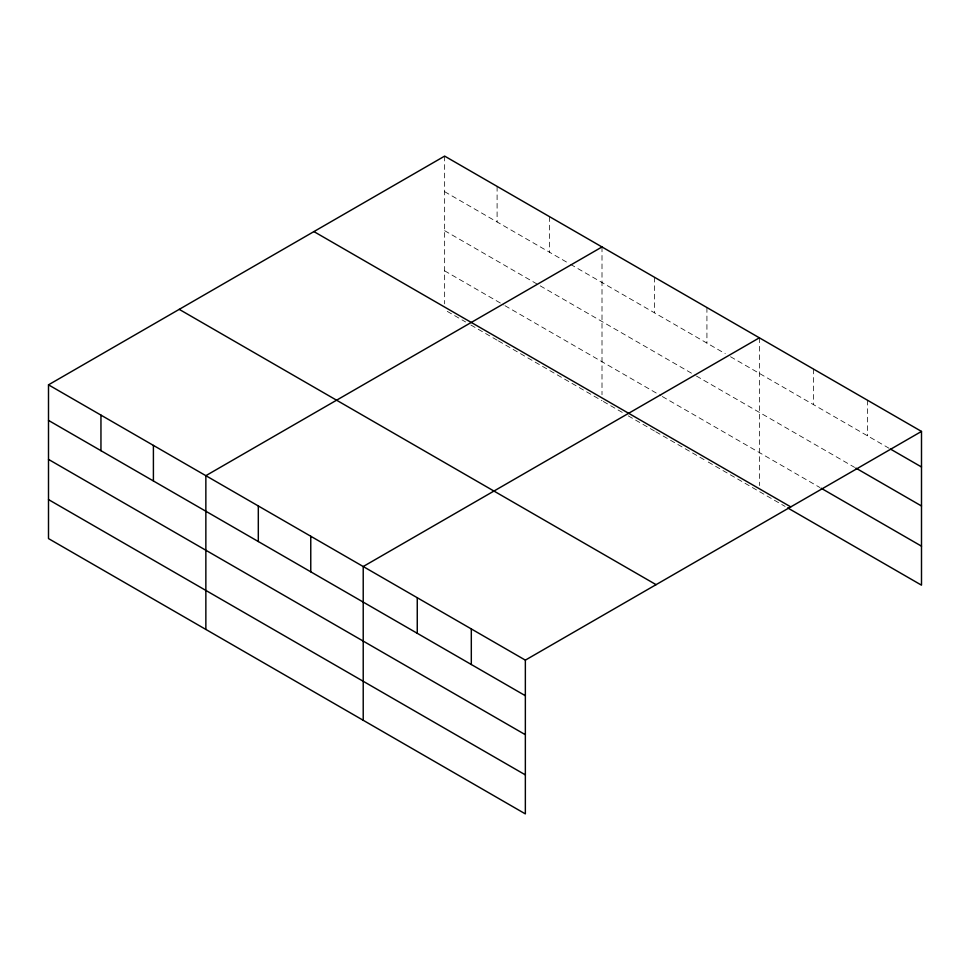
<?xml version="1.0" encoding="UTF-8"?>
<svg xmlns="http://www.w3.org/2000/svg" width="970" height="970" viewBox="0 0 970 970"><rect width="100%" height="100%" fill="white"/><g stroke="black" fill="none" stroke-linecap="round" stroke-linejoin="round"><path stroke-width="0.73" stroke-dasharray="4.85 3.64" d="M444.648 191.684L569.232 263.61M570.542 264.361L725.281 353.698M730.519 356.73L889.332 448.419M444.648 230.678L695.114 375.281M696.424 376.045L854.594 467.358M444.648 270.86L503.66 304.932M504.97 305.695L661.019 395.784M662.328 396.536L819.844 487.486M447.279 311.382L465.636 321.979M470.874 325.011L497.101 340.143M498.41 340.906L602.006 400.719M603.328 401.471L622.995 412.832M628.233 415.851L654.459 430.995M655.781 431.759L706.924 461.283M708.233 462.035L785.106 506.425M867.459 400.222L867.459 435.785M813.418 369.012L813.418 404.587M759.377 337.815L759.377 485.57M706.924 307.538L706.924 343.101M654.459 277.25L654.459 312.813M602.006 246.962L602.006 394.717M549.553 216.686L549.553 252.248M497.101 186.398L497.101 221.96M444.648 156.109L444.648 303.865"/><path stroke-width="1.45" d="M525.352 734.702L525.352 660.134L48.5 384.835L48.5 538.58L525.352 813.891L525.352 734.702L48.5 459.392M787.676 507.904L921.5 585.165L921.5 431.42L444.648 156.109L48.5 384.835M602.006 246.962L205.858 475.676L205.858 629.433M759.377 337.815L363.216 566.529L363.216 720.286M525.352 660.134L921.5 431.42M890.618 449.158L921.5 466.982M855.879 468.098L921.5 505.988M821.129 488.225L921.5 546.171M313.916 231.587L790.768 506.898M179.232 309.357L656.084 584.655M48.5 420.398L525.352 695.708M48.5 499.574L525.352 774.885M471.311 628.936L471.311 664.498M417.258 597.738L417.258 633.301M310.764 536.252L310.764 571.815M258.311 505.964L258.311 541.527M153.405 445.4L153.405 480.962M100.953 415.111L100.953 450.686"/></g></svg>
